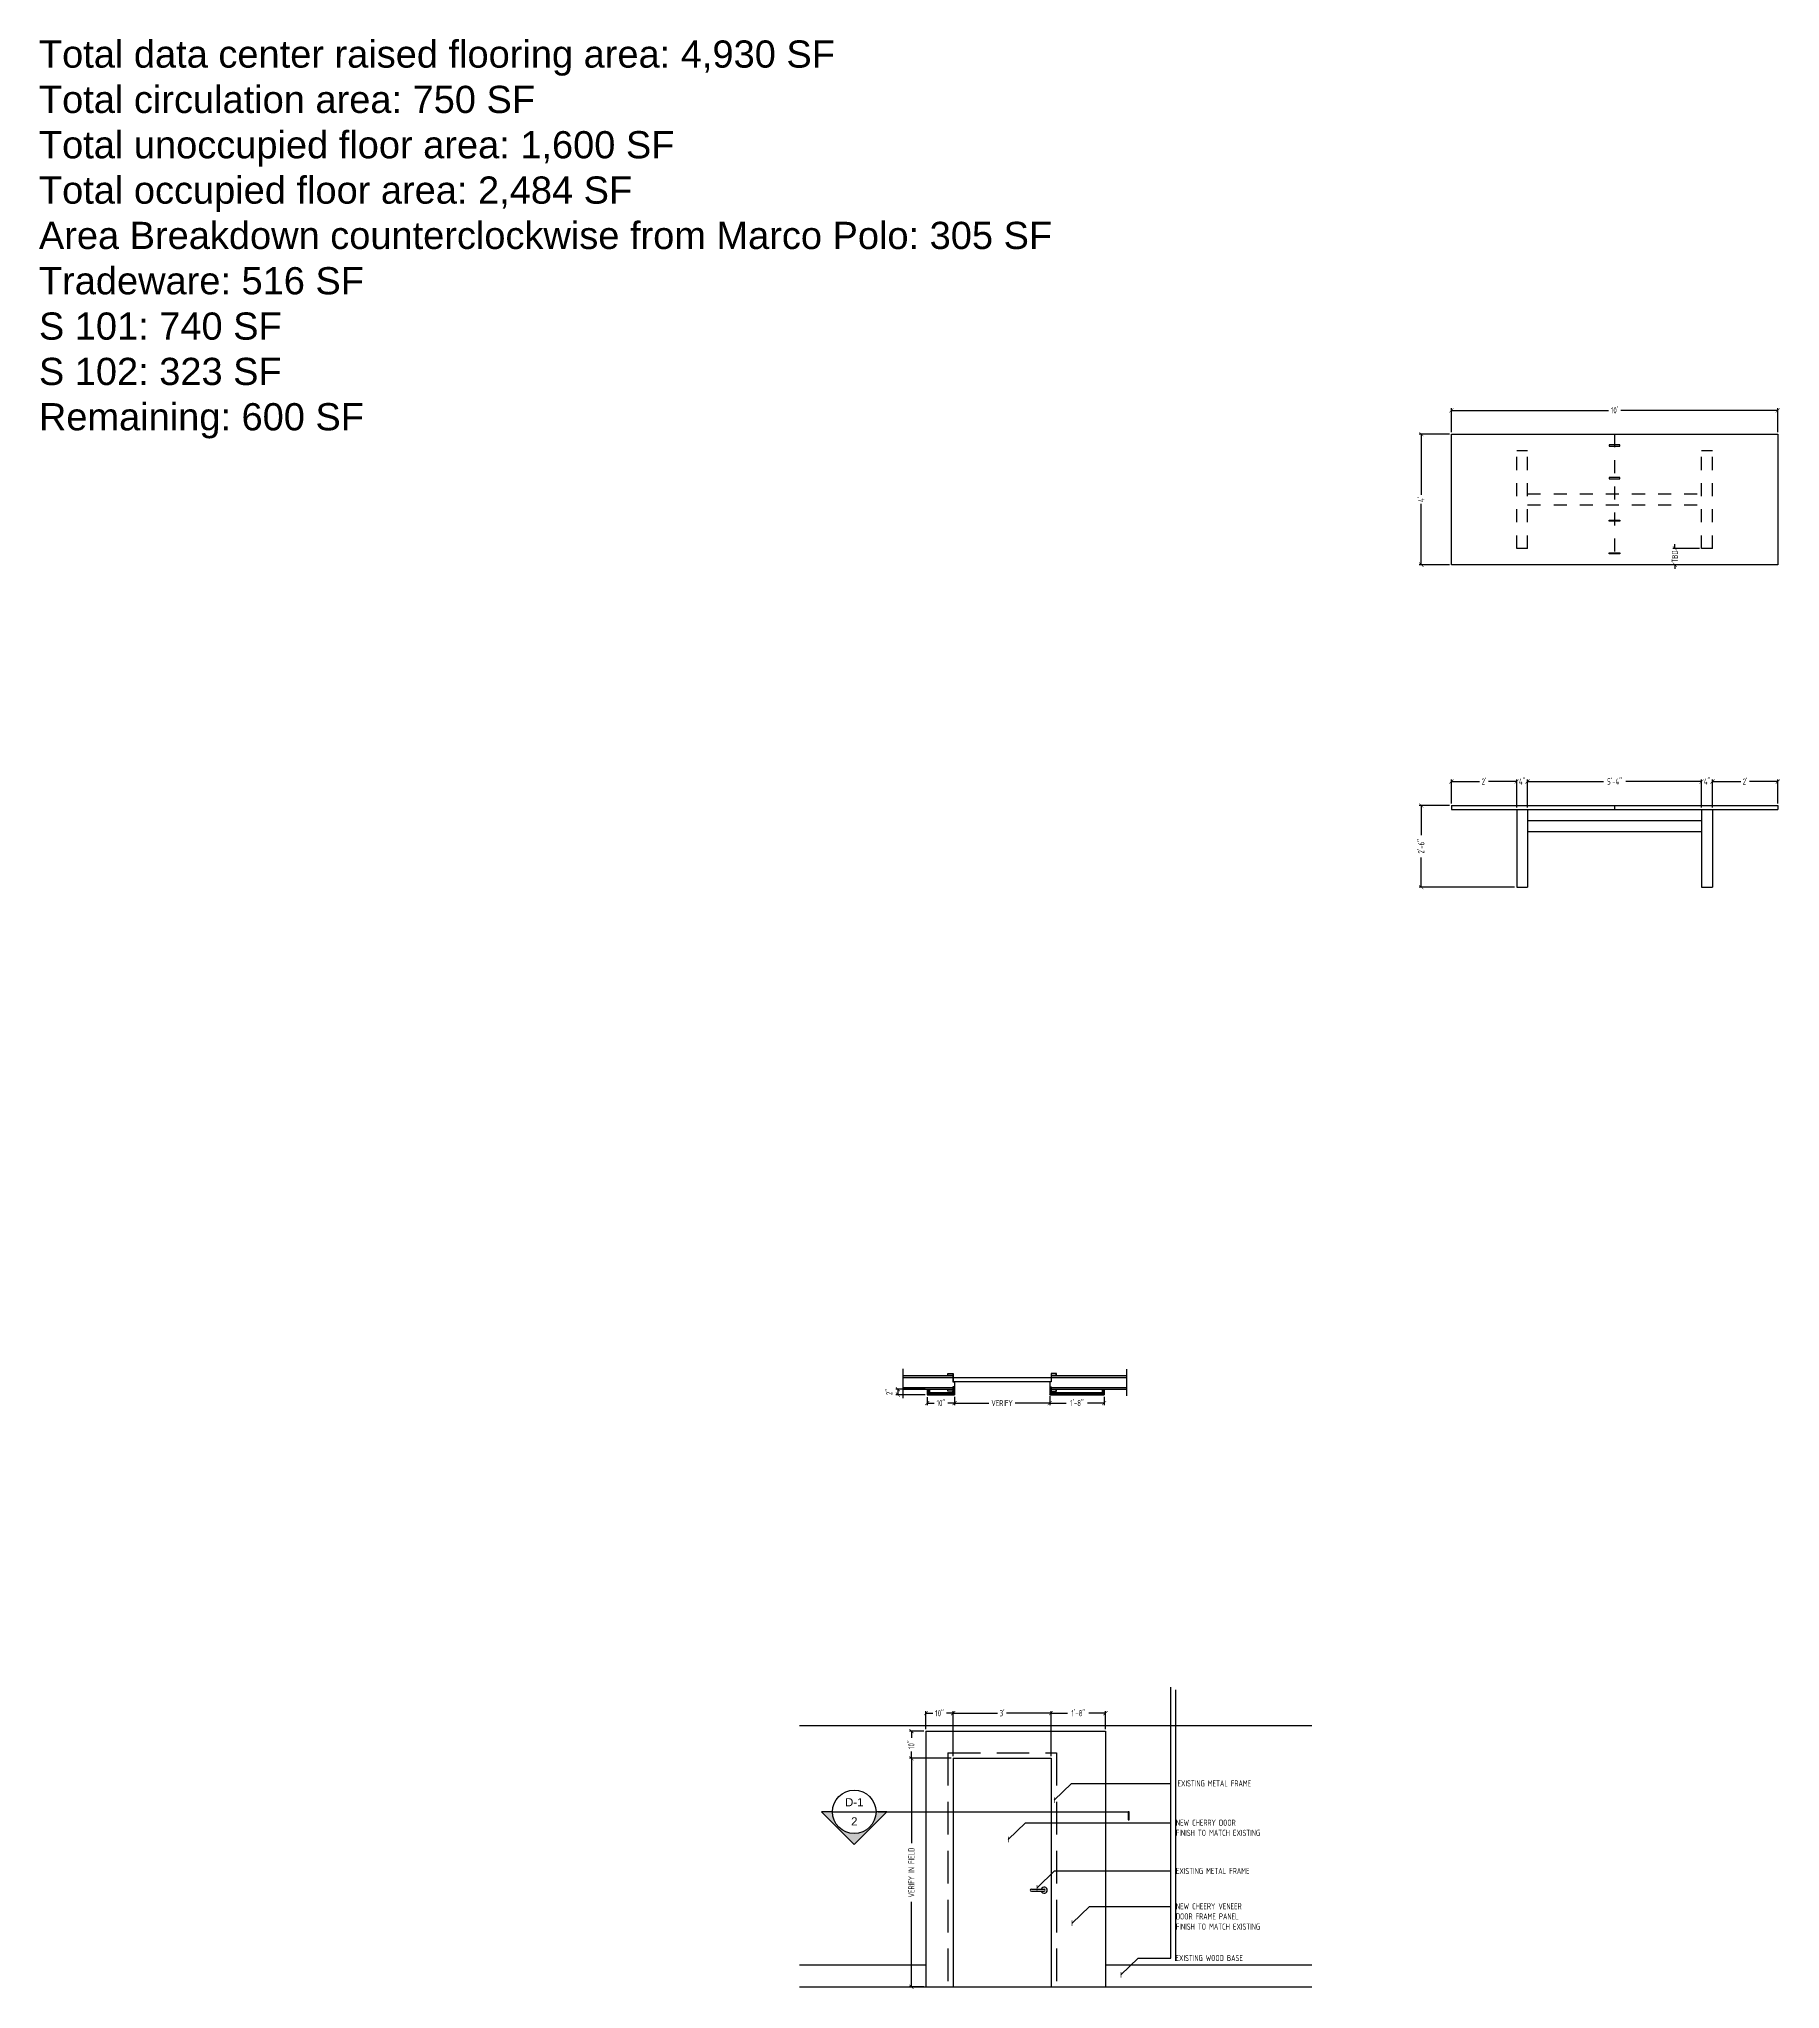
# Model space of a CAD drawing. Header units: inches. Extents: x 271316 to 275987, y 273433 to 275617.
# Drawn here: x 274747 to 275387, y 273433 to 274150 of the extents above; entities that cross this region are included whole.
import ezdxf
from ezdxf.enums import TextEntityAlignment as Align

# ---------------------------------------------------------------- set-up
doc = ezdxf.new("R2010")
doc.units = ezdxf.units.IN
doc.header["$LTSCALE"] = 48
doc.header["$MEASUREMENT"] = 0
doc.header["$PDMODE"] = 3
doc.linetypes.add('DASHED2', pattern=[0.375, 0.25, -0.125])
doc.linetypes.add('HIDDEN', pattern=[0.2, 0.1, -0.1])
for name, color, linetype in [('A-ANNO-DIM', 5, 'Continuous'), ('A-ANNO-PS', 4, 'Continuous'), ('A-FLOR-CAGE', 3, 'Continuous'), ('A-FLOR-MILL', 3, 'Continuous'), ('DET-ANNO', 4, 'Continuous'), ('DET-DIM', 5, 'Continuous'), ('DET0', 1, 'Continuous'), ('DET1', 3, 'Continuous'), ('DET2', 13, 'Continuous'), ('DET3', 6, 'Continuous')]:
    doc.layers.add(name, color=color, linetype=linetype)
doc.styles.add('BLTEXT', font='arial.ttf', dxfattribs={"height": 6})
doc.styles.add('DIM', font='archquik.shx', dxfattribs={"width": 0.75})
doc.styles.add('TITLES', font='arial.ttf')
doc.dimstyles.new('MJH', dxfattribs={"dimscale": 48, "dimtxt": 0.046875, "dimasz": 0.03125, "dimexe": 0.015625, "dimexo": 0.015625, "dimgap": 0.015625, "dimtad": 0, "dimzin": 0, "dimdsep": 46, "dimlunit": 4, "dimtxsty": 'DIM', "dimblk": 'ARCHTICK', "dimcen": 0.09375, "dimclrd": 5, "dimclre": 5, "dimclrt": 4, "dimadec": 0, "dimazin": 0, "dimtfac": 1, "dimtmove": 2, "dimatfit": 3, "dimldrblk": 'ARCHTICK', "dimfxl": 1, "dimtolj": 1, "dimtzin": 0, "dimarcsym": 0})
doc.dimstyles.new('MJH DETAIL', dxfattribs={"dimscale": 4, "dimtxt": 0.046875, "dimasz": 0.03125, "dimexe": 0.015625, "dimexo": 0.015625, "dimgap": 0.015625, "dimtad": 0, "dimdec": 3, "dimzin": 0, "dimdsep": 46, "dimlunit": 4, "dimtxsty": 'DIM', "dimblk": 'ARCHTICK', "dimcen": 0.09375, "dimclrd": 5, "dimclre": 5, "dimclrt": 4, "dimadec": 0, "dimazin": 0, "dimtfac": 1, "dimtdec": 3, "dimtmove": 2, "dimatfit": 3, "dimldrblk": 'ARCHTICK', "dimfxl": 1, "dimtolj": 1, "dimtzin": 0, "dimarcsym": 0})

# ---------------------------------------------------------------- blocks, each defined once
blk = doc.blocks.new('_ArchTick')
at = {"color": 0, "linetype": 'ByBlock', "const_width": 0.15}
blk.add_lwpolyline([(-0.5, -0.5), (0.5, 0.5)], dxfattribs=at)
blk = doc.blocks.new('*D141')
at = {"layer": 'DEFPOINTS', "color": 0, "transparency": 16777216}
for p in [(275386.24, 274013.06), (275266.24, 274004.32), (275386.24, 274004.32)]:
    blk.add_point(p, dxfattribs=at)
at = {"layer": 'DET-DIM', "color": 5, "lineweight": -2, "transparency": 16777216}
for p, q in [((275266.24, 274005.07), (275266.24, 274013.81)), ((275266.24, 274013.06), (275323.97, 274013.06)), ((275386.24, 274013.06), (275328.52, 274013.06)), ((275386.24, 274005.07), (275386.24, 274013.81))]:
    blk.add_line(p, q, dxfattribs=at)
at = {"layer": 'DET-DIM', "color": 5, "lineweight": -2, "transparency": 16777216, "xscale": 1.5, "yscale": 1.5, "zscale": 1.5, "rotation": 180}
blk.add_blockref('_ArchTick', (275266.24, 274013.06), dxfattribs=at)
at = {"layer": 'DET-DIM', "color": 5, "lineweight": -2, "transparency": 16777216, "xscale": 1.5, "yscale": 1.5, "zscale": 1.5}
blk.add_blockref('_ArchTick', (275386.24, 274013.06), dxfattribs=at)
at = {"layer": 'DET-DIM', "color": 4, "transparency": 16777216, "insert": (275326.24, 274013.06), "char_height": 2.25, "attachment_point": 5, "style": 'DIM'}
blk.add_mtext("\\A1;10'", dxfattribs=at)
blk = doc.blocks.new('*D142')
at = {"layer": 'DEFPOINTS', "color": 0, "transparency": 16777216}
for p in [(275266.24, 274004.32), (275255.17, 273956.32), (275266.24, 273956.32)]:
    blk.add_point(p, dxfattribs=at)
at = {"layer": 'DET-DIM', "color": 5, "lineweight": -2, "transparency": 16777216}
for p, q in [((275265.49, 274004.32), (275254.42, 274004.32)), ((275255.17, 274004.32), (275255.17, 273981.95)), ((275255.17, 273956.32), (275255.17, 273978.68)), ((275265.49, 273956.32), (275254.42, 273956.32))]:
    blk.add_line(p, q, dxfattribs=at)
at = {"layer": 'DET-DIM', "color": 5, "lineweight": -2, "transparency": 16777216, "xscale": 1.5, "yscale": 1.5, "zscale": 1.5}
for p, rotation in [((275255.17, 274004.32), 90), ((275255.17, 273956.32), 270)]:
    blk.add_blockref('_ArchTick', p, dxfattribs=dict(at, rotation=rotation))
at = {"layer": 'DET-DIM', "color": 4, "transparency": 16777216, "insert": (275255.17, 273980.32), "char_height": 2.25, "attachment_point": 5, "rotation": 90, "style": 'DIM'}
blk.add_mtext("\\A1;4'", dxfattribs=at)
blk = doc.blocks.new('*D143')
at = {"layer": 'A-FLOR-MILL', "color": 5, "lineweight": -2, "transparency": 16777216}
for p, q in [((275265.49, 273867.8), (275254.42, 273867.8)), ((275255.17, 273867.8), (275255.17, 273856.89)), ((275255.17, 273837.8), (275255.17, 273848.72)), ((275289.49, 273837.8), (275254.42, 273837.8))]:
    blk.add_line(p, q, dxfattribs=at)
at = {"layer": 'DEFPOINTS', "color": 0, "transparency": 16777216}
for p in [(275255.17, 273867.8), (275266.24, 273867.8), (275290.24, 273837.8)]:
    blk.add_point(p, dxfattribs=at)
at = {"layer": 'A-FLOR-MILL', "color": 5, "lineweight": -2, "transparency": 16777216, "xscale": 1.5, "yscale": 1.5, "zscale": 1.5}
for p, rotation in [((275255.17, 273867.8), 90), ((275255.17, 273837.8), 270)]:
    blk.add_blockref('_ArchTick', p, dxfattribs=dict(at, rotation=rotation))
at = {"layer": 'A-FLOR-MILL', "color": 4, "transparency": 16777216, "insert": (275255.17, 273852.8), "char_height": 2.25, "attachment_point": 5, "rotation": 90, "style": 'DIM'}
blk.add_mtext('\\A1;2\'-6"', dxfattribs=at)
blk = doc.blocks.new('*D144')
at = {"layer": 'A-FLOR-MILL', "color": 5, "lineweight": -2, "transparency": 16777216}
for p, q in [((275266.24, 273868.55), (275266.24, 273877.36)), ((275266.24, 273876.61), (275276.61, 273876.61)), ((275290.24, 273876.61), (275279.88, 273876.61)), ((275290.24, 273867.05), (275290.24, 273877.36))]:
    blk.add_line(p, q, dxfattribs=at)
at = {"layer": 'DEFPOINTS', "color": 0, "transparency": 16777216}
for p in [(275290.24, 273876.61), (275266.24, 273867.8), (275290.24, 273866.3)]:
    blk.add_point(p, dxfattribs=at)
at = {"layer": 'A-FLOR-MILL', "color": 5, "lineweight": -2, "transparency": 16777216, "xscale": 1.5, "yscale": 1.5, "zscale": 1.5, "rotation": 180}
blk.add_blockref('_ArchTick', (275266.24, 273876.61), dxfattribs=at)
at = {"layer": 'A-FLOR-MILL', "color": 5, "lineweight": -2, "transparency": 16777216, "xscale": 1.5, "yscale": 1.5, "zscale": 1.5}
blk.add_blockref('_ArchTick', (275290.24, 273876.61), dxfattribs=at)
at = {"layer": 'A-FLOR-MILL', "color": 4, "transparency": 16777216, "insert": (275278.24, 273876.61), "char_height": 2.25, "attachment_point": 5, "style": 'DIM'}
blk.add_mtext("\\A1;2'", dxfattribs=at)
blk = doc.blocks.new('*D145')
at = {"layer": 'A-FLOR-MILL', "color": 5, "lineweight": -2, "transparency": 16777216}
for p, q in [((275290.24, 273876.61), (275288.74, 273876.61)), ((275290.24, 273867.05), (275290.24, 273877.36)), ((275290.24, 273876.61), (275290.37, 273876.61)), ((275294.24, 273876.61), (275294.12, 273876.61)), ((275294.24, 273867.05), (275294.24, 273877.36)), ((275294.24, 273876.61), (275295.74, 273876.61))]:
    blk.add_line(p, q, dxfattribs=at)
at = {"layer": 'DEFPOINTS', "color": 0, "transparency": 16777216}
for p in [(275294.24, 273876.61), (275290.24, 273866.3), (275294.24, 273866.3)]:
    blk.add_point(p, dxfattribs=at)
at = {"layer": 'A-FLOR-MILL', "color": 5, "lineweight": -2, "transparency": 16777216, "xscale": 1.5, "yscale": 1.5, "zscale": 1.5}
blk.add_blockref('_ArchTick', (275290.24, 273876.61), dxfattribs=at)
at = {"layer": 'A-FLOR-MILL', "color": 5, "lineweight": -2, "transparency": 16777216, "xscale": 1.5, "yscale": 1.5, "zscale": 1.5, "rotation": 180}
blk.add_blockref('_ArchTick', (275294.24, 273876.61), dxfattribs=at)
at = {"layer": 'A-FLOR-MILL', "color": 4, "transparency": 16777216, "insert": (275292.24, 273876.61), "char_height": 2.25, "attachment_point": 5, "style": 'DIM'}
blk.add_mtext('\\A1;4"', dxfattribs=at)
blk = doc.blocks.new('*D146')
at = {"layer": 'A-FLOR-MILL', "color": 5, "lineweight": -2, "transparency": 16777216}
for p, q in [((275294.24, 273867.05), (275294.24, 273877.36)), ((275294.24, 273876.61), (275322.16, 273876.61)), ((275358.24, 273876.61), (275330.33, 273876.61)), ((275358.24, 273867.05), (275358.24, 273877.36))]:
    blk.add_line(p, q, dxfattribs=at)
at = {"layer": 'DEFPOINTS', "color": 0, "transparency": 16777216}
for p in [(275358.24, 273876.61), (275294.24, 273866.3), (275358.24, 273866.3)]:
    blk.add_point(p, dxfattribs=at)
at = {"layer": 'A-FLOR-MILL', "color": 5, "lineweight": -2, "transparency": 16777216, "xscale": 1.5, "yscale": 1.5, "zscale": 1.5, "rotation": 180}
blk.add_blockref('_ArchTick', (275294.24, 273876.61), dxfattribs=at)
at = {"layer": 'A-FLOR-MILL', "color": 5, "lineweight": -2, "transparency": 16777216, "xscale": 1.5, "yscale": 1.5, "zscale": 1.5}
blk.add_blockref('_ArchTick', (275358.24, 273876.61), dxfattribs=at)
at = {"layer": 'A-FLOR-MILL', "color": 4, "transparency": 16777216, "insert": (275326.24, 273876.61), "char_height": 2.25, "attachment_point": 5, "style": 'DIM'}
blk.add_mtext('\\A1;5\'-4"', dxfattribs=at)
blk = doc.blocks.new('*D147')
at = {"layer": 'A-FLOR-MILL', "color": 5, "lineweight": -2, "transparency": 16777216}
for p, q in [((275358.24, 273876.61), (275356.74, 273876.61)), ((275358.24, 273867.05), (275358.24, 273877.36)), ((275358.24, 273876.61), (275358.37, 273876.61)), ((275362.24, 273876.61), (275362.12, 273876.61)), ((275362.24, 273867.05), (275362.24, 273877.36)), ((275362.24, 273876.61), (275363.74, 273876.61))]:
    blk.add_line(p, q, dxfattribs=at)
at = {"layer": 'DEFPOINTS', "color": 0, "transparency": 16777216}
for p in [(275362.24, 273876.61), (275358.24, 273866.3), (275362.24, 273866.3)]:
    blk.add_point(p, dxfattribs=at)
at = {"layer": 'A-FLOR-MILL', "color": 5, "lineweight": -2, "transparency": 16777216, "xscale": 1.5, "yscale": 1.5, "zscale": 1.5}
blk.add_blockref('_ArchTick', (275358.24, 273876.61), dxfattribs=at)
at = {"layer": 'A-FLOR-MILL', "color": 5, "lineweight": -2, "transparency": 16777216, "xscale": 1.5, "yscale": 1.5, "zscale": 1.5, "rotation": 180}
blk.add_blockref('_ArchTick', (275362.24, 273876.61), dxfattribs=at)
at = {"layer": 'A-FLOR-MILL', "color": 4, "transparency": 16777216, "insert": (275360.24, 273876.61), "char_height": 2.25, "attachment_point": 5, "style": 'DIM'}
blk.add_mtext('\\A1;4"', dxfattribs=at)
blk = doc.blocks.new('*D148')
at = {"layer": 'A-FLOR-MILL', "color": 5, "lineweight": -2, "transparency": 16777216}
for p, q in [((275362.24, 273867.05), (275362.24, 273877.36)), ((275362.24, 273876.61), (275372.61, 273876.61)), ((275386.24, 273876.61), (275375.88, 273876.61)), ((275386.24, 273868.55), (275386.24, 273877.36))]:
    blk.add_line(p, q, dxfattribs=at)
at = {"layer": 'DEFPOINTS', "color": 0, "transparency": 16777216}
for p in [(275386.24, 273876.61), (275386.24, 273867.8), (275362.24, 273866.3)]:
    blk.add_point(p, dxfattribs=at)
at = {"layer": 'A-FLOR-MILL', "color": 5, "lineweight": -2, "transparency": 16777216, "xscale": 1.5, "yscale": 1.5, "zscale": 1.5, "rotation": 180}
blk.add_blockref('_ArchTick', (275362.24, 273876.61), dxfattribs=at)
at = {"layer": 'A-FLOR-MILL', "color": 5, "lineweight": -2, "transparency": 16777216, "xscale": 1.5, "yscale": 1.5, "zscale": 1.5}
blk.add_blockref('_ArchTick', (275386.24, 273876.61), dxfattribs=at)
at = {"layer": 'A-FLOR-MILL', "color": 4, "transparency": 16777216, "insert": (275374.24, 273876.61), "char_height": 2.25, "attachment_point": 5, "style": 'DIM'}
blk.add_mtext("\\A1;2'", dxfattribs=at)
blk = doc.blocks.new('*D149')
at = {"layer": 'DEFPOINTS', "color": 0, "transparency": 16777216}
for p in [(275358.24, 273962.32), (275348.42, 273956.32), (275386.24, 273956.32)]:
    blk.add_point(p, dxfattribs=at)
at = {"layer": 'DET-DIM', "color": 5, "lineweight": -2, "transparency": 16777216}
for p, q in [((275357.49, 273962.32), (275347.67, 273962.32)), ((275348.42, 273962.32), (275348.42, 273963.82)), ((275348.42, 273962.32), (275348.42, 273962.2)), ((275385.49, 273956.32), (275347.67, 273956.32)), ((275348.42, 273956.32), (275348.42, 273956.44)), ((275348.42, 273956.32), (275348.42, 273954.82))]:
    blk.add_line(p, q, dxfattribs=at)
at = {"layer": 'DET-DIM', "color": 5, "lineweight": -2, "transparency": 16777216, "xscale": 1.5, "yscale": 1.5, "zscale": 1.5}
for p, rotation in [((275348.42, 273962.32), 270), ((275348.42, 273956.32), 90)]:
    blk.add_blockref('_ArchTick', p, dxfattribs=dict(at, rotation=rotation))
at = {"layer": 'DET-DIM', "color": 4, "transparency": 16777216, "insert": (275348.42, 273959.32), "char_height": 2.25, "attachment_point": 5, "rotation": 90, "style": 'DIM'}
blk.add_mtext('\\A1;TBD', dxfattribs=at)
blk = doc.blocks.new('*D155')
at = {"layer": 'A-FLOR-CAGE', "color": 5, "lineweight": -2, "transparency": 16777216}
for p, q in [((275073.02, 273528.29), (275073.02, 273534.86)), ((275073.02, 273534.11), (275075.51, 273534.11)), ((275083.02, 273534.11), (275080.54, 273534.11)), ((275083.02, 273518.29), (275083.02, 273534.86))]:
    blk.add_line(p, q, dxfattribs=at)
at = {"layer": 'DEFPOINTS', "color": 0, "transparency": 16777216}
for p in [(275083.02, 273534.11), (275073.02, 273527.54), (275083.02, 273517.54)]:
    blk.add_point(p, dxfattribs=at)
at = {"layer": 'A-FLOR-CAGE', "color": 5, "lineweight": -2, "transparency": 16777216, "xscale": 1.5, "yscale": 1.5, "zscale": 1.5, "rotation": 180}
blk.add_blockref('_ArchTick', (275073.02, 273534.11), dxfattribs=at)
at = {"layer": 'A-FLOR-CAGE', "color": 5, "lineweight": -2, "transparency": 16777216, "xscale": 1.5, "yscale": 1.5, "zscale": 1.5}
blk.add_blockref('_ArchTick', (275083.02, 273534.11), dxfattribs=at)
at = {"layer": 'A-FLOR-CAGE', "color": 4, "transparency": 16777216, "insert": (275078.02, 273534.11), "char_height": 2.25, "attachment_point": 5, "style": 'DIM'}
blk.add_mtext('\\A1;10"', dxfattribs=at)
blk = doc.blocks.new('*D156')
at = {"layer": 'A-FLOR-CAGE', "color": 5, "lineweight": -2, "transparency": 16777216}
for p, q in [((275083.02, 273518.29), (275083.02, 273534.86)), ((275083.02, 273534.11), (275099.39, 273534.11)), ((275119.02, 273534.11), (275102.66, 273534.11)), ((275119.02, 273518.29), (275119.02, 273534.86))]:
    blk.add_line(p, q, dxfattribs=at)
at = {"layer": 'DEFPOINTS', "color": 0, "transparency": 16777216}
for p in [(275119.02, 273534.11), (275083.02, 273517.54), (275119.02, 273517.54)]:
    blk.add_point(p, dxfattribs=at)
at = {"layer": 'A-FLOR-CAGE', "color": 5, "lineweight": -2, "transparency": 16777216, "xscale": 1.5, "yscale": 1.5, "zscale": 1.5, "rotation": 180}
blk.add_blockref('_ArchTick', (275083.02, 273534.11), dxfattribs=at)
at = {"layer": 'A-FLOR-CAGE', "color": 5, "lineweight": -2, "transparency": 16777216, "xscale": 1.5, "yscale": 1.5, "zscale": 1.5}
blk.add_blockref('_ArchTick', (275119.02, 273534.11), dxfattribs=at)
at = {"layer": 'A-FLOR-CAGE', "color": 4, "transparency": 16777216, "insert": (275101.02, 273534.11), "char_height": 2.25, "attachment_point": 5, "style": 'DIM'}
blk.add_mtext("\\A1;3'", dxfattribs=at)
blk = doc.blocks.new('*D157')
at = {"layer": 'A-FLOR-CAGE', "color": 5, "lineweight": -2, "transparency": 16777216}
for p, q in [((275119.02, 273518.29), (275119.02, 273534.86)), ((275119.02, 273534.11), (275125.1, 273534.11)), ((275139.02, 273534.11), (275132.95, 273534.11)), ((275139.02, 273528.29), (275139.02, 273534.86))]:
    blk.add_line(p, q, dxfattribs=at)
at = {"layer": 'DEFPOINTS', "color": 0, "transparency": 16777216}
for p in [(275139.02, 273534.11), (275139.02, 273527.54), (275119.02, 273517.54)]:
    blk.add_point(p, dxfattribs=at)
at = {"layer": 'A-FLOR-CAGE', "color": 5, "lineweight": -2, "transparency": 16777216, "xscale": 1.5, "yscale": 1.5, "zscale": 1.5, "rotation": 180}
blk.add_blockref('_ArchTick', (275119.02, 273534.11), dxfattribs=at)
at = {"layer": 'A-FLOR-CAGE', "color": 5, "lineweight": -2, "transparency": 16777216, "xscale": 1.5, "yscale": 1.5, "zscale": 1.5}
blk.add_blockref('_ArchTick', (275139.02, 273534.11), dxfattribs=at)
at = {"layer": 'A-FLOR-CAGE', "color": 4, "transparency": 16777216, "insert": (275129.02, 273534.11), "char_height": 2.25, "attachment_point": 5, "style": 'DIM'}
blk.add_mtext('\\A1;1\'-8"', dxfattribs=at)
blk = doc.blocks.new('*D158')
at = {"layer": 'DEFPOINTS', "color": 0, "transparency": 16777216}
for p in [(275067.67, 273517.54), (275083.02, 273517.54), (275073.02, 273433.54)]:
    blk.add_point(p, dxfattribs=at)
at = {"layer": 'DET-DIM', "color": 5, "lineweight": -2, "transparency": 16777216}
for p, q in [((275082.27, 273517.54), (275066.92, 273517.54)), ((275067.67, 273517.54), (275067.67, 273486.34)), ((275067.67, 273433.54), (275067.67, 273464.75)), ((275072.27, 273433.54), (275066.92, 273433.54))]:
    blk.add_line(p, q, dxfattribs=at)
at = {"layer": 'DET-DIM', "color": 5, "lineweight": -2, "transparency": 16777216, "xscale": 1.5, "yscale": 1.5, "zscale": 1.5}
for p, rotation in [((275067.67, 273517.54), 90), ((275067.67, 273433.54), 270)]:
    blk.add_blockref('_ArchTick', p, dxfattribs=dict(at, rotation=rotation))
at = {"layer": 'DET-DIM', "color": 4, "transparency": 16777216, "insert": (275067.67, 273475.54), "char_height": 2.25, "attachment_point": 5, "rotation": 90, "style": 'DIM'}
blk.add_mtext('\\A1;VERIFY IN FIELD', dxfattribs=at)
blk = doc.blocks.new('*D159')
at = {"layer": 'A-FLOR-CAGE', "color": 5, "lineweight": -2, "transparency": 16777216}
for p, q in [((275072.27, 273527.54), (275066.92, 273527.54)), ((275067.67, 273527.54), (275067.67, 273525.06)), ((275082.27, 273517.54), (275066.92, 273517.54)), ((275067.67, 273517.54), (275067.67, 273520.02))]:
    blk.add_line(p, q, dxfattribs=at)
at = {"layer": 'DEFPOINTS', "color": 0, "transparency": 16777216}
for p in [(275067.67, 273527.54), (275073.02, 273527.54), (275083.02, 273517.54)]:
    blk.add_point(p, dxfattribs=at)
at = {"layer": 'A-FLOR-CAGE', "color": 5, "lineweight": -2, "transparency": 16777216, "xscale": 1.5, "yscale": 1.5, "zscale": 1.5}
for p, rotation in [((275067.67, 273527.54), 90), ((275067.67, 273517.54), 270)]:
    blk.add_blockref('_ArchTick', p, dxfattribs=dict(at, rotation=rotation))
at = {"layer": 'A-FLOR-CAGE', "color": 4, "transparency": 16777216, "insert": (275067.67, 273522.54), "char_height": 2.25, "attachment_point": 5, "rotation": 90, "style": 'DIM'}
blk.add_mtext('\\A1;10"', dxfattribs=at)
blk = doc.blocks.new('elevation tag')
at = {"linetype": 'Continuous'}
blk.add_line((-8, 0), (8, 0), dxfattribs=at)
blk.add_circle((0, 0), 8, dxfattribs=at)
at = {"linetype": 'Continuous', "style": 'BLTEXT'}
for tag, p in [('PAGENUM', (0, 3.53)), ('NUMBER', (0, -3.49))]:
    blk.add_attdef(tag, text='', height=3, dxfattribs=at).set_placement(p, align=Align.MIDDLE_CENTER)
blk = doc.blocks.new('elevation tag arrow')
at = {"linetype": 'Continuous'}
blk.add_hatch(color=256, dxfattribs=at).paths.add_polyline_path([(8, 0), (12, 0), (0, 12), (-12, 0), (-8, 0, -1)])
at = {"linetype": 'Continuous', "flags": 128}
blk.add_lwpolyline([(0, 12), (-12, 0), (-8, 0, -1), (8, 0), (12, 0)], format="xyb", close=True, dxfattribs=at)
blk = doc.blocks.new('*D162')
at = {"layer": 'DEFPOINTS', "color": 0, "transparency": 16777216}
for p in [(275073.52, 273653.2), (275062.71, 273651.2), (275073.52, 273651.2)]:
    blk.add_point(p, dxfattribs=at)
at = {"layer": 'DET-DIM', "color": 5, "lineweight": -2, "transparency": 16777216}
for p, q in [((275072.77, 273653.2), (275061.96, 273653.2)), ((275062.71, 273653.2), (275062.71, 273651.2)), ((275072.77, 273651.2), (275061.96, 273651.2))]:
    blk.add_line(p, q, dxfattribs=at)
at = {"layer": 'DET-DIM', "color": 5, "lineweight": -2, "transparency": 16777216, "xscale": 1.5, "yscale": 1.5, "zscale": 1.5}
for p, rotation in [((275062.71, 273653.2), 90), ((275062.71, 273651.2), 270)]:
    blk.add_blockref('_ArchTick', p, dxfattribs=dict(at, rotation=rotation))
at = {"layer": 'DET-DIM', "color": 4, "transparency": 16777216, "insert": (275059.49, 273652.2), "char_height": 2.25, "attachment_point": 5, "rotation": 90, "style": 'DIM'}
blk.add_mtext('\\A1;2"', dxfattribs=at)
blk = doc.blocks.new('*D163')
at = {"layer": 'DEFPOINTS', "color": 0, "transparency": 16777216}
for p in [(275073.52, 273651.05), (275083.52, 273651.2), (275083.52, 273648.11)]:
    blk.add_point(p, dxfattribs=at)
at = {"layer": 'DET-DIM', "color": 5, "lineweight": -2, "transparency": 16777216}
for p, q in [((275073.52, 273650.3), (275073.52, 273647.36)), ((275073.52, 273648.11), (275076.01, 273648.11)), ((275083.52, 273648.11), (275081.04, 273648.11)), ((275083.52, 273650.45), (275083.52, 273647.36))]:
    blk.add_line(p, q, dxfattribs=at)
at = {"layer": 'DET-DIM', "color": 5, "lineweight": -2, "transparency": 16777216, "xscale": 1.5, "yscale": 1.5, "zscale": 1.5, "rotation": 180}
blk.add_blockref('_ArchTick', (275073.52, 273648.11), dxfattribs=at)
at = {"layer": 'DET-DIM', "color": 5, "lineweight": -2, "transparency": 16777216, "xscale": 1.5, "yscale": 1.5, "zscale": 1.5}
blk.add_blockref('_ArchTick', (275083.52, 273648.11), dxfattribs=at)
at = {"layer": 'DET-DIM', "color": 4, "transparency": 16777216, "insert": (275078.52, 273648.11), "char_height": 2.25, "attachment_point": 5, "style": 'DIM'}
blk.add_mtext('\\A1;10"', dxfattribs=at)
blk = doc.blocks.new('*D164')
at = {"layer": 'DEFPOINTS', "color": 0, "transparency": 16777216}
for p in [(275118.52, 273651.42), (275138.52, 273651.2), (275138.52, 273648.11)]:
    blk.add_point(p, dxfattribs=at)
at = {"layer": 'DET-DIM', "color": 5, "lineweight": -2, "transparency": 16777216}
for p, q in [((275118.52, 273650.67), (275118.52, 273647.36)), ((275118.52, 273648.11), (275124.6, 273648.11)), ((275138.52, 273648.11), (275132.45, 273648.11)), ((275138.52, 273650.45), (275138.52, 273647.36))]:
    blk.add_line(p, q, dxfattribs=at)
at = {"layer": 'DET-DIM', "color": 5, "lineweight": -2, "transparency": 16777216, "xscale": 1.5, "yscale": 1.5, "zscale": 1.5, "rotation": 180}
blk.add_blockref('_ArchTick', (275118.52, 273648.11), dxfattribs=at)
at = {"layer": 'DET-DIM', "color": 5, "lineweight": -2, "transparency": 16777216, "xscale": 1.5, "yscale": 1.5, "zscale": 1.5}
blk.add_blockref('_ArchTick', (275138.52, 273648.11), dxfattribs=at)
at = {"layer": 'DET-DIM', "color": 4, "transparency": 16777216, "insert": (275128.52, 273648.11), "char_height": 2.25, "attachment_point": 5, "style": 'DIM'}
blk.add_mtext('\\A1;1\'-8"', dxfattribs=at)
blk = doc.blocks.new('*D165')
at = {"layer": 'DEFPOINTS', "color": 0, "transparency": 16777216}
for p in [(275083.52, 273651.2), (275118.52, 273651.2), (275118.52, 273648.11)]:
    blk.add_point(p, dxfattribs=at)
at = {"layer": 'DET-DIM', "color": 5, "lineweight": -2, "transparency": 16777216}
for p, q in [((275083.52, 273650.45), (275083.52, 273647.36)), ((275083.52, 273648.11), (275096.18, 273648.11)), ((275118.52, 273648.11), (275105.87, 273648.11)), ((275118.52, 273650.45), (275118.52, 273647.36))]:
    blk.add_line(p, q, dxfattribs=at)
at = {"layer": 'DET-DIM', "color": 5, "lineweight": -2, "transparency": 16777216, "xscale": 1.5, "yscale": 1.5, "zscale": 1.5, "rotation": 180}
blk.add_blockref('_ArchTick', (275083.52, 273648.11), dxfattribs=at)
at = {"layer": 'DET-DIM', "color": 5, "lineweight": -2, "transparency": 16777216, "xscale": 1.5, "yscale": 1.5, "zscale": 1.5}
blk.add_blockref('_ArchTick', (275118.52, 273648.11), dxfattribs=at)
at = {"layer": 'DET-DIM', "color": 4, "transparency": 16777216, "insert": (275101.02, 273648.11), "char_height": 2.25, "attachment_point": 5, "style": 'DIM'}
blk.add_mtext('\\A1;VERIFY', dxfattribs=at)

msp = doc.modelspace()

# ---------------------------------------------------------------- hatches: boundary and pattern name
at = {"layer": 'DET-ANNO'}
msp.add_hatch(color=256, dxfattribs=at).paths.add_polyline_path([(275147.7969, 273497.8349), (275147.317, 273497.8349), (275147.317, 273494.9026), (275147.7969, 273494.9026)])
at = {"layer": 'DET0'}
h = msp.add_hatch(dxfattribs=at)
h.set_pattern_fill('AR-SAND', color=256, scale=0.5, style=0)
h.set_pattern_definition([(37.5, (0, 0), (-0.031496679, 0.9634118845), [0, -0.76, 0, -0.85, 0, -0.8125]), (7.5, (0, 0), (0.8848883526, 1.4110730326), [0, -0.41, 0, -0.685, 0, -0.2625]), (327.5, (-0.615, 0), (1.5570709309, 0.0028295268), [0, -0.25, 0, -0.9, 0, -1.175]), (317.5, (-0.615, 0), (1.5030633023, 0.4388377825), [0, -0.125, 0, -0.59, 0, -0.675])])
h.paths.add_polyline_path([(275083.0238, 273658.1958), (275064.4848, 273658.1958), (275064.4848, 273657.5708), (275083.0238, 273657.5708)])
h.paths.add_polyline_path([(275083.0238, 273653.8208), (275064.4848, 273653.8208), (275064.4848, 273653.1958), (275083.0238, 273653.1958)])
h.paths.add_polyline_path([(275146.7381, 273653.8208), (275119.0238, 273653.8208), (275119.0238, 273653.1958), (275146.7381, 273653.1958)])
h.paths.add_polyline_path([(275146.7381, 273658.1958), (275119.0238, 273658.1958), (275119.0238, 273657.5708), (275146.7381, 273657.5708)])

# ---------------------------------------------------------------- linework, layer by layer
at = {"layer": 'DEFPOINTS'}
for p, q in [((275163.0892, 273444.1059), (275163.0892, 273543.6828)), ((275164.9243, 273443.087), (275164.9243, 273542.664))]:
    msp.add_line(p, q, dxfattribs=at)
at = {"layer": 'DET-ANNO'}
msp.add_line((275055.4311, 273497.8349), (275147.7969, 273497.8349), dxfattribs=at)
msp.add_lwpolyline([(275147.7969, 273497.8349), (275147.317, 273497.8349), (275147.317, 273494.9026), (275147.7969, 273494.9026)], close=True, dxfattribs=at)
at = {"layer": 'DET-DIM'}
for p, q in [((275064.4848, 273660.7277), (275064.4848, 273649.886)), ((275146.7381, 273660.6052), (275146.7381, 273650.7435))]:
    msp.add_line(p, q, dxfattribs=at)
at = {"layer": 'DET0', "linetype": 'HIDDEN'}
msp.add_line((275326.2438, 274004.3171), (275326.2438, 273956.3171), dxfattribs=at)
at = {"layer": 'DET0'}
for p, q in [((275326.2438, 273867.8002), (275326.2438, 273866.3002)), ((275073.7738, 273653.1958), (275073.7738, 273651.4458)), ((275074.0238, 273653.1958), (275074.0238, 273651.6958)), ((275074.0238, 273651.6958), (275083.0238, 273651.6958)), ((275083.0238, 273654.0162), (275083.0238, 273651.6958)), ((275083.2738, 273654.0162), (275083.2738, 273651.4458)), ((275118.7738, 273654.0162), (275118.7738, 273651.4458)), ((275119.0238, 273654.0162), (275119.0238, 273651.6958)), ((275119.0238, 273651.6958), (275138.0238, 273651.6958)), ((275138.0238, 273653.1958), (275138.0238, 273651.6958)), ((275138.2738, 273653.1958), (275138.2738, 273651.4458)), ((275073.7738, 273651.4458), (275083.2738, 273651.4458)), ((275118.7738, 273651.4458), (275138.2738, 273651.4458)), ((275111.7738, 273469.417), (275116.5238, 273469.417)), ((275111.7738, 273468.667), (275116.5238, 273468.667)), ((275026.5145, 273441.542), (275073.0238, 273441.542)), ((275139.0238, 273441.542), (275214.9574, 273441.542))]:
    msp.add_line(p, q, dxfattribs=at)
for points in [[(275324.2531, 273999.896), (275328.2344, 273999.896), (275328.2344, 274000.3381), (275324.2531, 274000.3381)], [(275324.2531, 273987.896), (275328.2344, 273987.896), (275328.2344, 273988.3381), (275324.2531, 273988.3381)], [(275324.2531, 273972.7382), (275328.2344, 273972.7382), (275328.2344, 273972.2961), (275324.2531, 273972.2961)], [(275324.2531, 273960.7382), (275328.2344, 273960.7382), (275328.2344, 273960.2961), (275324.2531, 273960.2961)]]:
    msp.add_lwpolyline(points, close=True, dxfattribs=at)
for centre, radius, start, end in [((275111.7738, 273469.042), 0.375, 90, 270), ((275116.5238, 273469.042), 1.125, 199.4712206, 160.5287794), ((275116.5238, 273469.042), 0.375, 270, 90)]:
    msp.add_arc(centre, radius, start, end, dxfattribs=at)
at = {"layer": 'DET1', "linetype": 'HIDDEN'}
for p, q in [((275290.2438, 273962.3171), (275290.2438, 273998.3171)), ((275294.2438, 273962.3171), (275294.2438, 273998.3171)), ((275358.2438, 273962.3171), (275358.2438, 273998.3171)), ((275362.2438, 273962.3171), (275362.2438, 273998.3171)), ((275294.2438, 273982.3171), (275358.2438, 273982.3171)), ((275294.2438, 273978.3171), (275358.2438, 273978.3171))]:
    msp.add_line(p, q, dxfattribs=at)
at = {"layer": 'DET1'}
for p, q in [((275266.2438, 273867.8002), (275266.2438, 273866.3002)), ((275266.2438, 273867.8002), (275386.2438, 273867.8002)), ((275386.2438, 273867.8002), (275386.2438, 273866.3002)), ((275266.2438, 273866.3002), (275386.2438, 273866.3002)), ((275290.2438, 273866.3002), (275290.2438, 273837.8002)), ((275294.2438, 273866.3002), (275294.2438, 273837.8002)), ((275294.2438, 273862.3002), (275358.2438, 273862.3002)), ((275358.2438, 273866.3002), (275358.2438, 273837.8002)), ((275362.2438, 273866.3002), (275362.2438, 273837.8002)), ((275294.2438, 273858.3002), (275358.2438, 273858.3002)), ((275290.2438, 273837.8002), (275294.2438, 273837.8002)), ((275358.2438, 273837.8002), (275362.2438, 273837.8002)), ((275073.0238, 273527.542), (275073.0238, 273433.542)), ((275073.0238, 273527.542), (275139.0238, 273527.542)), ((275139.0238, 273527.542), (275139.0238, 273433.542)), ((275083.0238, 273517.542), (275083.0238, 273433.542)), ((275083.0238, 273517.542), (275119.0238, 273517.542)), ((275119.0238, 273517.542), (275119.0238, 273433.542))]:
    msp.add_line(p, q, dxfattribs=at)
at = {"layer": 'DET1', "linetype": 'DASHED2'}
for p, q in [((275081.0238, 273519.542), (275081.0238, 273433.542)), ((275081.0238, 273519.542), (275121.0238, 273519.542)), ((275121.0238, 273519.542), (275121.0238, 273433.542))]:
    msp.add_line(p, q, dxfattribs=at)
at = {"layer": 'DET1'}
msp.add_lwpolyline([(275266.2438, 274004.3171), (275386.2438, 274004.3171), (275386.2438, 273956.3171), (275266.2438, 273956.3171)], close=True, dxfattribs=at)
at = {"layer": 'DET1', "linetype": 'HIDDEN'}
for points in [[(275290.2438, 273998.3171), (275294.2438, 273998.3171)], [(275358.2438, 273998.3171), (275362.2438, 273998.3171)], [(275294.2438, 273962.3171), (275290.2438, 273962.3171)], [(275362.2438, 273962.3171), (275358.2438, 273962.3171)]]:
    msp.add_lwpolyline(points, dxfattribs=at)
at = {"layer": 'DET2'}
for p, q in [((275064.4848, 273658.1958), (275083.0238, 273658.1958)), ((275064.4848, 273657.5708), (275083.0238, 273657.5708)), ((275064.4848, 273653.8208), (275083.0238, 273653.8208)), ((275064.4848, 273653.1958), (275083.0238, 273653.1958)), ((275073.5238, 273653.1958), (275073.5238, 273651.1958)), ((275073.5238, 273651.1958), (275074.2738, 273651.9458)), ((275074.2738, 273653.1958), (275074.2738, 273651.9458)), ((275074.2738, 273651.9458), (275082.7738, 273651.9458)), ((275082.7738, 273652.4458), (275082.7738, 273651.9458)), ((275083.5238, 273651.1958), (275082.7738, 273651.9458)), ((275083.5238, 273654.0162), (275083.5238, 273651.1958)), ((275118.5238, 273654.0162), (275118.5238, 273651.1958)), ((275118.5238, 273651.1958), (275119.2738, 273651.9458)), ((275119.0238, 273658.1958), (275146.7381, 273658.1958)), ((275119.0238, 273657.5708), (275146.7381, 273657.5708)), ((275119.0238, 273653.8208), (275146.7381, 273653.8208)), ((275119.0238, 273653.1958), (275146.7381, 273653.1958)), ((275119.2738, 273652.4458), (275119.2738, 273651.9458)), ((275119.2738, 273651.9458), (275137.7738, 273651.9458)), ((275137.7738, 273653.1958), (275137.7738, 273651.9458)), ((275137.7738, 273651.9458), (275138.5238, 273651.1958)), ((275138.5238, 273653.1958), (275138.5238, 273651.1958)), ((275073.5238, 273651.1958), (275083.5238, 273651.1958)), ((275118.5238, 273651.1958), (275138.5238, 273651.1958)), ((275026.5145, 273529.542), (275214.9574, 273529.542)), ((275026.5145, 273433.542), (275214.9574, 273433.542))]:
    msp.add_line(p, q, dxfattribs=at)
msp.add_lwpolyline([(275083.0238, 273657.5708), (275119.0238, 273657.5708), (275119.0238, 273655.9458), (275083.0238, 273655.9458)], close=True, dxfattribs=at)
at = {"layer": 'DET3'}
for points in [[(275081.0238, 273658.1958), (275081.0238, 273658.9458), (275083.0238, 273658.9458), (275083.0238, 273655.9458), (275083.5238, 273655.9458), (275083.5238, 273654.0162), (275083.0238, 273654.0162), (275083.0238, 273652.4458), (275081.0238, 273652.4458), (275081.0238, 273653.1958)], [(275081.0863, 273658.1958), (275081.0863, 273658.8833), (275082.9613, 273658.8833), (275082.9613, 273655.8833), (275083.4613, 273655.8833), (275083.4613, 273654.0787), (275082.9613, 273654.0787), (275082.9613, 273652.5083), (275081.0863, 273652.5083), (275081.0863, 273653.1958)], [(275121.0238, 273658.1958), (275121.0238, 273658.9458), (275119.0238, 273658.9458), (275119.0238, 273655.9458), (275118.5238, 273655.9458), (275118.5238, 273654.0162), (275119.0238, 273654.0162), (275119.0238, 273652.4458), (275121.0238, 273652.4458), (275121.0238, 273653.1958)], [(275120.9613, 273658.1958), (275120.9613, 273658.8833), (275119.0863, 273658.8833), (275119.0863, 273655.8833), (275118.5863, 273655.8833), (275118.5863, 273654.0787), (275119.0863, 273654.0787), (275119.0863, 273652.5083), (275120.9613, 273652.5083), (275120.9613, 273653.1958)]]:
    msp.add_lwpolyline(points, dxfattribs=at)

# ---------------------------------------------------------------- block references
at = {"layer": 'DET-ANNO'}
msp.add_blockref('elevation tag', (275046.6635, 273497.8349), dxfattribs=at).add_auto_attribs({'PAGENUM': 'D-1', 'NUMBER': '2'})
at = {"layer": 'DET-ANNO', "rotation": 180}
msp.add_blockref('elevation tag arrow', (275046.6635, 273497.8349), dxfattribs=at)

# ---------------------------------------------------------------- texts
at = {"layer": 'A-ANNO-PS', "color": 4, "char_height": 2.25, "attachment_point": 4, "style": 'DIM'}
for s, insert in [('{\\Farchquik.shx;EXISTING METAL FRAME}', (275165.536, 273508.2931)), ('{\\Farchquik.shx;NEW CHERRY DOOR\\PFINISH TO MATCH EXISTING}', (275164.9243, 273491.9916)), ('{\\Farchquik.shx;EXISTING METAL FRAME}', (275164.9243, 273476.0976)), ('{\\Farchquik.shx;NEW CHEERY VENEER\\PDOOR FRAME PANEL\\PFINISH TO MATCH EXISTING}', (275164.9243, 273459.3885)), ('{\\Farchquik.shx;EXISTING WOOD BASE}', (275164.7989, 273444.1059))]:
    msp.add_mtext(s, dxfattribs=dict(at, insert=insert))
at = {"layer": 'DEFPOINTS', "insert": (274746.8392, 274149.0525), "char_height": 12, "width": 502.198733, "attachment_point": 1, "style": 'TITLES'}
msp.add_mtext('{\\fArial|b0|i0|c0|p32;\\H0.8333x;Total data center raised flooring area: 4,930 SF\\H1.2x;\\P\\H0.8333x;Total circulation area: 750 SF\\H1.2x;\\P\\H0.8333x;Total unoccupied floor area: 1,600 SF\\H1.2x;\\P\\H0.8333x;Total occupied floor area: 2,484 SF\\H1.2x;\\P\\H0.8333x;Area Breakdown counterclockwise from Marco Polo: 305 SF\\H1.2x;\\P\\H0.8333x;Tradeware: 516 SF\\H1.2x;\\P\\H0.8333x;S 101: 740 SF\\H1.2x;\\P\\H0.8333x;S 102: 323 SF\\H1.2x;\\P\\H0.8333x;Remaining: 600 SF}', dxfattribs=at)

# ---------------------------------------------------------------- dimensions: what is measured, and where the dimension line sits
at = {"layer": 'A-FLOR-CAGE'}
for base, p1, p2, picture, middle in [((275083.0238, 273534.1057), (275073.0238, 273527.542), (275083.0238, 273517.542), '*D155', (275078.0238, 273534.1057)), ((275119.0238, 273534.1057), (275083.0238, 273517.542), (275119.0238, 273517.542), '*D156', (275101.0238, 273534.1057)), ((275139.0238, 273534.1057), (275119.0238, 273517.542), (275139.0238, 273527.542), '*D157', (275129.0238, 273534.1057))]:
    dim = msp.add_linear_dim(base=base, p1=p1, p2=p2, dimstyle='MJH DETAIL', override={"dimscale": 48}, dxfattribs=at)
    dim.commit()
    dim.dimension.update_dxf_attribs({"geometry": picture, "text_midpoint": middle})
dim = msp.add_linear_dim(base=(275067.665, 273527.542), p1=(275083.0238, 273517.542), p2=(275073.0238, 273527.542), angle=90, dimstyle='MJH DETAIL', override={"dimscale": 48}, dxfattribs=at)
dim.commit()
dim.dimension.update_dxf_attribs({"geometry": '*D159', "text_midpoint": (275067.665, 273522.542)})
at = {"layer": 'A-FLOR-MILL'}
for base, p1, p2, picture, middle in [((275290.2438, 273876.6081), (275266.2438, 273867.8002), (275290.2438, 273866.3002), '*D144', (275278.2438, 273876.6081)), ((275294.2438, 273876.6081), (275290.2438, 273866.3002), (275294.2438, 273866.3002), '*D145', (275292.2438, 273876.6081)), ((275358.2438, 273876.6081), (275294.2438, 273866.3002), (275358.2438, 273866.3002), '*D146', (275326.2438, 273876.6081)), ((275362.2438, 273876.6081), (275358.2438, 273866.3002), (275362.2438, 273866.3002), '*D147', (275360.2438, 273876.6081)), ((275386.2438, 273876.6081), (275362.2438, 273866.3002), (275386.2438, 273867.8002), '*D148', (275374.2438, 273876.6081))]:
    dim = msp.add_linear_dim(base=base, p1=p1, p2=p2, dimstyle='MJH DETAIL', override={"dimscale": 48}, dxfattribs=at)
    dim.commit()
    dim.dimension.update_dxf_attribs({"geometry": picture, "text_midpoint": middle})
dim = msp.add_linear_dim(base=(275255.1736, 273867.8002), p1=(275290.2438, 273837.8002), p2=(275266.2438, 273867.8002), angle=90, dimstyle='MJH DETAIL', override={"dimscale": 48}, dxfattribs=at)
dim.commit()
dim.dimension.update_dxf_attribs({"geometry": '*D143', "text_midpoint": (275255.1736, 273852.8002)})
at = {"layer": 'DET-DIM'}
for base, p1, p2, picture, middle in [((275386.2438, 274013.0603), (275266.2438, 274004.3171), (275386.2438, 274004.3171), '*D141', (275326.2438, 274013.0603)), ((275083.5238, 273648.1097), (275073.5238, 273651.0498), (275083.5238, 273651.1958), '*D163', (275078.5238, 273648.1097)), ((275138.5238, 273648.1097), (275118.5238, 273651.4173), (275138.5238, 273651.1958), '*D164', (275128.5238, 273648.1097))]:
    dim = msp.add_linear_dim(base=base, p1=p1, p2=p2, dimstyle='MJH DETAIL', override={"dimscale": 48}, dxfattribs=at)
    dim.commit()
    dim.dimension.update_dxf_attribs({"geometry": picture, "text_midpoint": middle})
for base, p1, p2, picture, middle in [((275255.1736, 273956.3171), (275266.2438, 274004.3171), (275266.2438, 273956.3171), '*D142', (275255.1736, 273980.3171)), ((275062.7074, 273651.1958), (275073.5238, 273653.1958), (275073.5238, 273651.1958), '*D162', (275059.4931, 273652.1958))]:
    dim = msp.add_linear_dim(base=base, p1=p1, p2=p2, angle=90, dimstyle='MJH DETAIL', override={"dimscale": 48}, dxfattribs=at)
    dim.commit()
    dim.dimension.update_dxf_attribs({"geometry": picture, "text_midpoint": middle})
for base, p1, p2, text, picture, middle in [((275348.4215, 273956.3171), (275358.2438, 273962.3171), (275386.2438, 273956.3171), 'TBD', '*D149', (275348.4215, 273959.3171)), ((275067.665, 273517.542), (275073.0238, 273433.542), (275083.0238, 273517.542), 'VERIFY IN FIELD', '*D158', (275067.665, 273475.542))]:
    dim = msp.add_linear_dim(base=base, p1=p1, p2=p2, angle=90, text=text, dimstyle='MJH DETAIL', override={"dimscale": 48}, dxfattribs=at)
    dim.commit()
    dim.dimension.update_dxf_attribs({"geometry": picture, "text_midpoint": middle})
dim = msp.add_linear_dim(base=(275118.5238, 273648.1097), p1=(275083.5238, 273651.1958), p2=(275118.5238, 273651.1958), text='VERIFY', dimstyle='MJH DETAIL', override={"dimscale": 48}, dxfattribs=at)
dim.commit()
dim.dimension.update_dxf_attribs({"geometry": '*D165', "text_midpoint": (275101.0238, 273648.1097)})

# ---------------------------------------------------------------- leaders
at = {"layer": 'A-ANNO-DIM'}
for points in [[(275120.2082, 273502.114), (275126.5856, 273508.2931), (275163.0892, 273508.2931)], [(275103.2847, 273487.6464), (275109.6621, 273493.8255), (275163.0892, 273493.8255)], [(275113.8874, 273469.9185), (275120.2648, 273476.0976), (275163.0892, 273476.0976)], [(275126.7329, 273456.8773), (275133.1104, 273463.0564), (275163.0892, 273463.0564)], [(275144.7337, 273437.9268), (275151.1111, 273444.1059), (275163.0892, 273444.1059)]]:
    msp.add_leader(points, dimstyle='MJH', dxfattribs=at)

doc.saveas('drawing.dxf')
